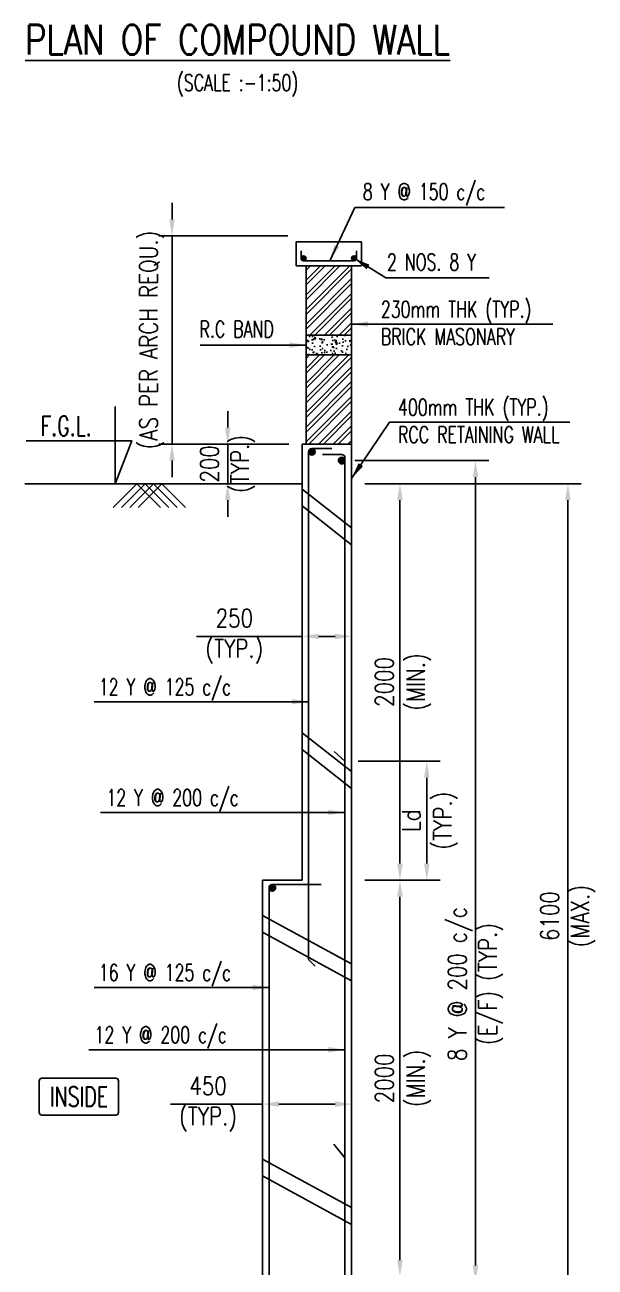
# Model space of a CAD drawing. Extents: x 345615 to 1272425, y -526289 to -156124.
# Drawn here: x 689731 to 698366, y -305173 to -286370 of the extents above; entities that cross this region are included whole.
import ezdxf
from ezdxf.enums import TextEntityAlignment as Align
from ezdxf.lldxf.tags import DXFTag

# ---------------------------------------------------------------- set-up
doc = ezdxf.new("R2010")
doc.units = 0
doc.header["$LTSCALE"] = 500
doc.header["$MEASUREMENT"] = 0
doc.header["$PDMODE"] = 35
doc.header["$PDSIZE"] = -15
doc.layers.get('DEFPOINTS').update_dxf_attribs({"color": 4})
for name, color, linetype in [('NO. BEAM', 3, 'Continuous'), ('S-COLUMN', 1, 'Continuous'), ('S-CONCRET LINE', 4, 'Continuous'), ('S-DIM-1', 5, 'Continuous'), ('S-HATCH', 253, 'Continuous'), ('S-LEVEL SECTION', 3, 'Continuous'), ('S-PCC', 9, 'Continuous'), ('S-REINFORCEMENT', 6, 'Continuous'), ('S-RETAINING WALL', 6, 'Continuous'), ('S-TEXT', 2, 'Continuous'), ('S-TEXT-1', 4, 'Continuous'), ('S-TITIL', 6, 'Continuous'), ('TITLE', 4, 'Continuous')]:
    doc.layers.add(name, color=color, linetype=linetype)
doc.layers.add('RIDE-PROFILE', color=8, linetype='Continuous', lineweight=25)
doc.styles.add('ROMANS', font='simplex.shx', dxfattribs={"width": 0.8, "height": 275, "bigfont": 'bigfont.shx'})
tags = doc.linetypes.add('HIDDEN', pattern=[0.375, 0.25, -0.125]).pattern_tags.tags
tags[6:7] = [DXFTag(74, 4), DXFTag(75, 0), DXFTag(340, '0'), DXFTag(46, 1.0), DXFTag(50, 0.0), DXFTag(44, 0.0), DXFTag(45, 0.0)]
tags[4:5] = [DXFTag(74, 4), DXFTag(75, 0), DXFTag(340, '0'), DXFTag(46, 1.0), DXFTag(50, 0.0), DXFTag(44, 0.0), DXFTag(45, 0.0)]
doc.dimstyles.new('dim100', dxfattribs={"dimtxt": 250, "dimasz": 250, "dimexe": 200, "dimexo": 200, "dimgap": 100, "dimtad": 1, "dimdec": 0, "dimzin": 0, "dimdsep": 46, "dimtxsty": 'ROMANS', "dimcen": 0, "dimclrd": 5, "dimclre": 5, "dimclrt": 4, "dimadec": 0, "dimazin": 0, "dimtfac": 1, "dimtdec": 0, "dimtix": 1, "dimtofl": 0, "dimtmove": 2, "dimatfit": 3, "dimfxl": 0, "dimtolj": 1, "dimtzin": 0, "dimlwd": -1, "dimlwe": -1, "dimarcsym": 0})
doc.dimstyles.new('dim33.33', dxfattribs={"dimtxt": 250, "dimasz": 250, "dimexe": 200, "dimexo": 200, "dimgap": 100, "dimtad": 1, "dimdec": 0, "dimlfac": 0.333331, "dimzin": 0, "dimdsep": 46, "dimtxsty": 'ROMANS', "dimcen": 0, "dimclrd": 5, "dimclre": 5, "dimclrt": 4, "dimadec": 0, "dimazin": 0, "dimtfac": 1, "dimtdec": 0, "dimtix": 1, "dimtofl": 0, "dimtmove": 2, "dimatfit": 3, "dimfxl": 0, "dimtolj": 1, "dimtzin": 0, "dimlwd": -1, "dimlwe": -1, "dimarcsym": 0})

# ---------------------------------------------------------------- blocks, each defined once
blk = doc.blocks.new('*D317')
at = {"layer": 'DEFPOINTS', "color": 0}
for p in [(694528, -292966, 0), (696554, -292966), (694523, -305396, 0)]:
    blk.add_point(p, dxfattribs=at)
at = {"layer": 'S-DIM-1', "color": 5}
for p, q in [((694728, -292966), (696754, -292966)), ((694723, -305396), (696754, -305396))]:
    blk.add_line(p, q, dxfattribs=at)
at = {"layer": 'S-DIM-1', "color": 5, "lineweight": -3}
blk.add_line((696554, -305146), (696554, -293216), dxfattribs=at)
at = {"layer": 'S-DIM-1', "color": 5}
for points in [[(696512, -293216), (696596, -293216), (696554, -292966)], [(696512, -305146), (696596, -305146), (696554, -305396)]]:
    blk.add_solid(points, dxfattribs=at)
at = {"layer": 'S-DIM-1', "color": 4, "insert": (696554, -300888), "char_height": 275, "attachment_point": 5, "rotation": 90, "style": 'ROMANS'}
blk.add_mtext('\\A1;{8 Y @ 200 c/c\\P(E/F) (TYP.)}', dxfattribs=at)
blk = doc.blocks.new('*D320')
at = {"layer": 'DEFPOINTS', "color": 0}
for p in [(694678, -293316, 0), (697953, -293316), (696457, -311616, 0)]:
    blk.add_point(p, dxfattribs=at)
at = {"layer": 'S-DIM-1', "color": 5}
for p, q in [((694878, -293316), (698153, -293316)), ((696657, -311616), (698153, -311616))]:
    blk.add_line(p, q, dxfattribs=at)
at = {"layer": 'S-DIM-1', "color": 5, "lineweight": -3}
blk.add_line((697953, -311366), (697953, -293566), dxfattribs=at)
at = {"layer": 'S-DIM-1', "color": 5}
for points in [[(697911, -293566), (697995, -293566), (697953, -293316)], [(697911, -311366), (697995, -311366), (697953, -311616)]]:
    blk.add_solid(points, dxfattribs=at)
at = {"layer": 'S-DIM-1', "color": 4, "insert": (697953, -299860), "char_height": 275, "attachment_point": 5, "rotation": 90, "style": 'ROMANS'}
blk.add_mtext('\\A1;6100\\P(MAX.)', dxfattribs=at)
blk = doc.blocks.new('*D321')
at = {"layer": 'DEFPOINTS', "color": 0}
for p in [(693928, -292716, -1), (692802, -293316), (693928, -293316, -1)]:
    blk.add_point(p, dxfattribs=at)
at = {"layer": 'S-DIM-1', "color": 5, "lineweight": -3}
for p, q in [((692802, -292466), (692802, -292216)), ((692802, -292716), (692802, -293316)), ((692802, -293566), (692802, -293816))]:
    blk.add_line(p, q, dxfattribs=at)
at = {"layer": 'S-DIM-1', "color": 5}
for p, q in [((693728, -292716), (692602, -292716)), ((693728, -293316), (692602, -293316))]:
    blk.add_line(p, q, dxfattribs=at)
for points in [[(692760, -292466), (692843, -292466), (692802, -292716)], [(692760, -293566), (692843, -293566), (692802, -293316)]]:
    blk.add_solid(points, dxfattribs=at)
at = {"layer": 'S-DIM-1', "color": 4, "insert": (692802, -293016), "char_height": 275, "attachment_point": 5, "rotation": 90, "style": 'ROMANS'}
blk.add_mtext('\\A1;200\\P(TYP.)', dxfattribs=at)
blk = doc.blocks.new('*D324')
at = {"layer": 'DEFPOINTS', "color": 0}
for p in [(693328, -302705), (694678, -303218), (693328, -303323)]:
    blk.add_point(p, dxfattribs=at)
at = {"layer": 'S-DIM-1', "color": 5}
for p, q in [((693328, -303123), (693328, -302505)), ((694678, -303018), (694678, -302505))]:
    blk.add_line(p, q, dxfattribs=at)
at = {"layer": 'S-DIM-1', "color": 5, "lineweight": -3}
for p, q in [((693328, -302705), (691935, -302705)), ((694428, -302705), (693578, -302705))]:
    blk.add_line(p, q, dxfattribs=at)
at = {"layer": 'S-DIM-1', "color": 5}
for points in [[(693578, -302664), (693578, -302747), (693328, -302705)], [(694428, -302664), (694428, -302747), (694678, -302705)]]:
    blk.add_solid(points, dxfattribs=at)
at = {"layer": 'S-DIM-1', "color": 4, "insert": (692506, -302705), "char_height": 275, "attachment_point": 5, "style": 'ROMANS'}
blk.add_mtext('\\A1;450\\P(TYP.)', dxfattribs=at)
blk = doc.blocks.new('*D325')
at = {"layer": 'DEFPOINTS', "color": 0}
for p in [(693913, -289566), (691959, -292716), (693868, -292716)]:
    blk.add_point(p, dxfattribs=at)
at = {"layer": 'S-DIM-1', "color": 5, "lineweight": -3}
for p, q in [((691959, -289316), (691959, -289066)), ((691959, -289566), (691959, -292716)), ((691959, -292966), (691959, -293216))]:
    blk.add_line(p, q, dxfattribs=at)
at = {"layer": 'S-DIM-1', "color": 5}
for p, q in [((693713, -289566), (691759, -289566)), ((693668, -292716), (691759, -292716))]:
    blk.add_line(p, q, dxfattribs=at)
for points in [[(691917, -289316), (692001, -289316), (691959, -289566)], [(691917, -292966), (692001, -292966), (691959, -292716)]]:
    blk.add_solid(points, dxfattribs=at)
at = {"layer": 'S-DIM-1', "color": 4, "insert": (691650, -291141), "char_height": 275, "attachment_point": 5, "rotation": 90, "style": 'ROMANS'}
blk.add_mtext('\\A1;(AS PER ARCH REQU.)', dxfattribs=at)
blk = doc.blocks.new('*D326')
at = {"layer": 'DEFPOINTS', "color": 0}
for p in [(694578, -297516), (694678, -299316), (695817, -299316)]:
    blk.add_point(p, dxfattribs=at)
at = {"layer": 'S-DIM-1', "color": 5}
for p, q in [((694778, -297516), (696017, -297516)), ((694878, -299316), (696017, -299316))]:
    blk.add_line(p, q, dxfattribs=at)
at = {"layer": 'S-DIM-1', "color": 5, "lineweight": -3}
blk.add_line((695817, -297766), (695817, -299066), dxfattribs=at)
at = {"layer": 'S-DIM-1', "color": 5}
for points in [[(695775, -297766), (695858, -297766), (695817, -297516)], [(695775, -299066), (695858, -299066), (695817, -299316)]]:
    blk.add_solid(points, dxfattribs=at)
at = {"layer": 'S-DIM-1', "color": 4, "char_height": 275, "rotation": 90, "style": 'ROMANS'}
for s, insert, attachment_point in [('\\A1;(TYP.)', (695917, -298416), 2), ('\\A1;Ld', (695717, -298416), 8)]:
    blk.add_mtext(s, dxfattribs=dict(at, insert=insert, attachment_point=attachment_point))
blk = doc.blocks.new('*D330')
at = {"layer": 'DEFPOINTS', "color": 0}
for p in [(694678, -299316, 0), (695410, -299316), (694678, -305316, 0)]:
    blk.add_point(p, dxfattribs=at)
at = {"layer": 'S-DIM-1', "color": 5}
for p, q in [((694878, -299316), (695610, -299316)), ((694878, -305316), (695610, -305316))]:
    blk.add_line(p, q, dxfattribs=at)
at = {"layer": 'S-DIM-1', "color": 5, "lineweight": -3}
blk.add_line((695410, -305066), (695410, -299566), dxfattribs=at)
at = {"layer": 'S-DIM-1', "color": 5}
for points in [[(695368, -299566), (695452, -299566), (695410, -299316)], [(695368, -305066), (695452, -305066), (695410, -305316)]]:
    blk.add_solid(points, dxfattribs=at)
at = {"layer": 'S-DIM-1', "color": 4, "char_height": 275, "rotation": 90, "style": 'ROMANS'}
for s, insert, attachment_point in [('\\A1;2000', (695310, -302316), 8), ('\\A1;(MIN.)', (695510, -302316), 2)]:
    blk.add_mtext(s, dxfattribs=dict(at, insert=insert, attachment_point=attachment_point))
blk = doc.blocks.new('*D331')
at = {"layer": 'DEFPOINTS', "color": 0}
for p in [(694678, -293316, 0), (694678, -299316, 0), (695410, -299316)]:
    blk.add_point(p, dxfattribs=at)
at = {"layer": 'S-DIM-1', "color": 5}
for p, q in [((694878, -293316), (695610, -293316)), ((694878, -299316), (695610, -299316))]:
    blk.add_line(p, q, dxfattribs=at)
at = {"layer": 'S-DIM-1', "color": 5, "lineweight": -3}
blk.add_line((695410, -293566), (695410, -299066), dxfattribs=at)
at = {"layer": 'S-DIM-1', "color": 5}
for points in [[(695368, -293566), (695452, -293566), (695410, -293316)], [(695368, -299066), (695452, -299066), (695410, -299316)]]:
    blk.add_solid(points, dxfattribs=at)
at = {"layer": 'S-DIM-1', "color": 4, "char_height": 275, "rotation": 90, "style": 'ROMANS'}
for s, insert, attachment_point in [('\\A1;(MIN.)', (695510, -296316), 2), ('\\A1;2000', (695310, -296316), 8)]:
    blk.add_mtext(s, dxfattribs=dict(at, insert=insert, attachment_point=attachment_point))
blk = doc.blocks.new('*D332')
at = {"layer": 'DEFPOINTS', "color": 0}
for p in [(693928, -295626), (694678, -296139), (693928, -296245)]:
    blk.add_point(p, dxfattribs=at)
at = {"layer": 'S-DIM-1', "color": 5}
for p, q in [((693928, -296045), (693928, -295426)), ((694678, -295939), (694678, -295426))]:
    blk.add_line(p, q, dxfattribs=at)
at = {"layer": 'S-DIM-1', "color": 5, "lineweight": -3}
for p, q in [((693928, -295626), (692331, -295626)), ((694428, -295626), (694178, -295626))]:
    blk.add_line(p, q, dxfattribs=at)
at = {"layer": 'S-DIM-1', "color": 5}
for points in [[(694178, -295585), (694178, -295668), (693928, -295626)], [(694428, -295585), (694428, -295668), (694678, -295626)]]:
    blk.add_solid(points, dxfattribs=at)
at = {"layer": 'S-DIM-1', "color": 4, "insert": (692903, -295626), "char_height": 275, "attachment_point": 5, "style": 'ROMANS'}
blk.add_mtext('\\A1;250\\P(TYP.)', dxfattribs=at)

msp = doc.modelspace()

# ---------------------------------------------------------------- hatches: boundary and pattern name
at = {"layer": 'S-HATCH'}
h = msp.add_hatch(dxfattribs=at)
h.set_pattern_fill('ANSI32', color=256, scale=420, style=0)
h.set_pattern_definition([(45, (-7997209.64, 108087.47), (-111.369318, 111.369318), []), (45, (-7997135.4, 108087.47), (-111.369318, 111.369318), [])])
h.paths.add_polyline_path([(693987.65, -291066.15), (694677.65, -291066.15), (694677.65, -290016.15), (693987.65, -290016.15)])
h.paths.add_polyline_path([(694677.65, -291366.15), (693987.65, -291366.15), (693987.65, -292716.15), (694677.65, -292716.15)])
at = {"layer": 'S-PCC', "linetype": 'ByBlock'}
h = msp.add_hatch(dxfattribs=at)
h.set_pattern_fill('AR-CONC,_O', color=256, scale=30)
h.set_pattern_definition([(50, (-17629413.8, 1118773.78), (215.1780548, -18.8256405), [22.5, -247.5]), (355, (-17629413.8, 1118773.78), (-41.6254, 225.65764), [18, -198]), (100.4514445, (-17629395.88, 1118772.21), (173.552654, 206.8319973), [19.1220576, -210.3426336]), (46.1842, (-17629413.8, 1118833.78), (320.1723992, -49.6557842), [33.75, -371.25]), (96.6356355, (-17629387.13, 1118829.64), (280.3985837, 292.23558), [28.6831026, -315.514128]), (351.184164, (-17629413.8, 1118833.78), (280.3985835, 292.23558), [27, -297.0000003]), (21, (-17629383.8, 1118818.78), (179.0721156, -120.7856672), [22.5, -247.5]), (326, (-17629383.8, 1118818.78), (72.9945996, 217.5450135), [18, -198]), (71.4514447, (-17629368.89, 1118808.72), (252.066713, 96.7593458), [19.122057, -210.3426336]), (37.5, (-17629413.81, 1118773.78), (3.6479566, 99.86815615), [0, -195.6, 0, -201, 0, -198.75]), (7.5, (-17629413.81, 1118773.78), (78.92086123, 118.32351356), [0, -114.6, 0, -191.1, 0, -75.75]), (327.5, (-17629480.71, 1118773.78), (160.14673085, -6.76646152), [0, -75, 0, -234, 0, -310.5]), (317.5, (-17629510.71, 1118773.78), (174.9558508, 30.0314947), [0, -97.5, 0, -155.4, 0, -220.5])])
h.paths.add_polyline_path([(694677.65, -291066.15), (693987.65, -291066.15), (693987.65, -291366.15), (694677.65, -291366.15)])

# ---------------------------------------------------------------- linework, layer by layer
at = {"layer": 'NO. BEAM', "color": 7, "elevation": 9.84}
msp.add_lwpolyline([(691109.068, -302312.874), (689989.068, -302312.874, 0.414213562), (689949.068, -302352.874), (689949.068, -302832.874, 0.414213562), (689989.068, -302872.874), (691109.068, -302872.874, 0.414213562), (691149.068, -302832.874), (691149.068, -302352.874, 0.414213562)], format="xyb", close=True, dxfattribs=at)
at = {"layer": 'RIDE-PROFILE', "color": 2, "linetype": 'HIDDEN', "ltscale": 1000}
for p, q in [((693927.65, -293395.744, 9.04), (694677.65, -293983.494, 9.04)), ((693927.65, -293650.643, 9.04), (694677.65, -294238.393, 9.04)), ((693927.65, -297083.692, 9.04), (694677.65, -297671.442, 9.04)), ((693927.65, -297338.591, 9.04), (694677.65, -297926.341, 9.04)), ((693327.65, -299848.807, 9.04), (694677.65, -300583.494, 9.04)), ((693327.65, -300103.706, 9.04), (694677.65, -300838.393, 9.04)), ((693327.65, -303536.754, 9.04), (694677.65, -304271.442, 9.04)), ((693327.65, -303791.654, 9.04), (694677.65, -304526.341, 9.04))]:
    msp.add_line(p, q, dxfattribs=at)
at = {"layer": 'S-COLUMN', "color": 4, "elevation": 9.84}
for points in [[(693987.65, -292716.15), (693987.65, -290016.15)], [(694677.65, -290016.15), (694677.65, -292716.15)]]:
    msp.add_lwpolyline(points, dxfattribs=at)
at = {"layer": 'S-CONCRET LINE', "elevation": 9.84}
msp.add_lwpolyline([(693837.65, -290016.15), (693837.65, -289656.15), (694827.65, -289656.15), (694827.65, -290016.15)], close=True, dxfattribs=at)
at = {"layer": 'S-LEVEL SECTION'}
msp.add_line((689730.789, -293316.15, 9.84), (693927.65, -293316.15, 9.84), dxfattribs=at)
at = {"layer": 'S-LEVEL SECTION', "elevation": 9.84}
msp.add_lwpolyline([(691098.997, -292145.751), (691098.997, -293316.15), (691348.997, -292666.15), (689750.68, -292666.15)], dxfattribs=at)
at = {"layer": 'S-PCC', "elevation": 9.84}
msp.add_lwpolyline([(694677.65, -291066.15), (693987.65, -291066.15), (693987.65, -291366.15), (694677.65, -291366.15)], close=True, dxfattribs=at)
for points in [[(691068.725, -293674.123), (691426.698, -293316.15), (691784.67, -293674.123)], [(691195.287, -293674.123), (691553.26, -293316.15), (691911.233, -293674.123)], [(691321.85, -293674.123), (691679.823, -293316.15), (692037.795, -293674.123)], [(691448.412, -293674.123), (691806.385, -293316.15), (692164.358, -293674.123)]]:
    msp.add_lwpolyline(points, dxfattribs=at)
at = {"layer": 'S-REINFORCEMENT', "color": 5, "ltscale": 10}
msp.add_line((694027.65, -300516.15, 9.84), (694127.65, -300616.15, 9.84), dxfattribs=at)
at = {"layer": 'S-REINFORCEMENT', "color": 5, "elevation": 9.84}
msp.add_lwpolyline([(694752.65, -289791.15), (694752.65, -289903.65, -0.414213562), (694715.15, -289941.15), (693950.15, -289941.15, -0.414213562), (693912.65, -289903.65), (693912.65, -289791.15)], format="xyb", dxfattribs=at)
at = {"layer": 'S-REINFORCEMENT', "color": 5, "const_width": 37.5, "elevation": 9.84}
for points in [[(693931.4, -289903.65, 1), (693968.9, -289903.65, 1)], [(694733.9, -289903.65, -1), (694696.4, -289903.65, -1)]]:
    msp.add_lwpolyline(points, format="xyb", close=True, dxfattribs=at)
at = {"layer": 'S-REINFORCEMENT', "color": 5, "ltscale": 10, "elevation": 9.84}
for points in [[(692027.65, -317366.15), (692077.65, -317416.15), (694527.65, -317416.15, 0.414213562), (694577.65, -317366.15), (694577.65, -292925.105, 0.414213562), (694527.65, -292875.105), (694237.15, -292875.105)], [(694027.65, -300516.15), (694027.65, -292832.904, -0.414213562), (694077.65, -292782.904), (694376.807, -292782.904)], [(692427.65, -317260.875), (692527.65, -317360.875), (693390.15, -317360.875, 0.414213562), (693427.65, -317323.375), (693427.65, -299432.904, -0.414213562), (693477.65, -299382.904), (694219.005, -299382.904)]]:
    msp.add_lwpolyline(points, format="xyb", dxfattribs=at)
at = {"layer": 'S-REINFORCEMENT', "color": 5, "ltscale": 10, "const_width": 50, "elevation": 9.84}
for points in [[(694052.65, -292832.904, 1), (694102.65, -292832.904, 1)], [(694502.65, -292966.15, 1), (694552.65, -292966.15, 1)], [(693452.65, -299432.904, 1), (693502.65, -299432.904, 1)]]:
    msp.add_lwpolyline(points, format="xyb", close=True, dxfattribs=at)
at = {"layer": 'S-REINFORCEMENT', "color": 5, "ltscale": 10, "elevation": 9.84}
for points in [[(694577.65, -297516.15), (694411.561, -297370.885)], [(694577.65, -303516.15), (694408.334, -303309.619)]]:
    msp.add_lwpolyline(points, dxfattribs=at)
at = {"layer": 'S-REINFORCEMENT', "color": 5}
for centre in [(693950.15, -289903.65, 9.84), (694715.15, -289903.65, 9.84)]:
    msp.add_circle(centre, 37.5, dxfattribs=at)
at = {"layer": 'S-REINFORCEMENT', "color": 5, "ltscale": 10}
for centre in [(694077.65, -292832.904, 9.84), (694527.65, -292966.15, 9.84), (693477.65, -299432.904, 9.84)]:
    msp.add_circle(centre, 50, dxfattribs=at)
at = {"layer": 'S-RETAINING WALL', "color": 4}
for p, q in [((694677.65, -292716.15, 9.84), (693927.65, -292716.15, 9.84)), ((693327.65, -299316.15, 9.84), (693927.65, -299316.15, 9.84))]:
    msp.add_line(p, q, dxfattribs=at)
at = {"layer": 'S-RETAINING WALL', "color": 4, "elevation": 9.84}
for points in [[(693927.65, -299316.15), (693927.65, -292716.15)], [(694677.65, -317616.15), (694677.65, -292716.15)], [(693327.65, -305316.15), (693327.65, -299316.15)]]:
    msp.add_lwpolyline(points, dxfattribs=at)

# ---------------------------------------------------------------- texts
at = {"layer": 'S-LEVEL SECTION', "style": 'ROMANS', "width": 0.7}
msp.add_text('F.G.L.', height=300, dxfattribs=at).set_placement((689969.071, -292441.15, 9.84), align=Align.MIDDLE_LEFT)
at = {"layer": 'S-TEXT', "style": 'ROMANS', "width": 0.7}
msp.add_text('(SCALE :-1:50)', height=250, dxfattribs=at).set_placement((692952.01, -287245.382, 9.84), align=Align.MIDDLE_CENTER)
at = {"layer": 'S-TEXT-1', "style": 'ROMANS', "width": 0.7}
for s, p in [('8 Y @ 150 c/c', (694848.15, -288895.396, 9.84)), ('2 NOS. 8 Y', (695212.984, -289961.279, 9.84)), ('230mm THK (TYP.)', (695120.984, -290675.648, 9.84)), ('R.C BAND', (692375.422, -290976.15, 9.84)), ('BRICK MASONARY', (695120.984, -291089.934, 9.84)), ('400mm THK (TYP.)', (695380.952, -292157.916, 9.84)), ('RCC RETAINING WALL', (695380.952, -292572.202, 9.84)), ('12 Y @ 125 c/c', (690850.404, -296390.741, 9.84)), ('12 Y @ 200 c/c', (690965.391, -298065.923, 9.84)), ('16 Y @ 125 c/c', (690850.404, -300713.918, 9.84)), ('12 Y @ 200 c/c', (690785.741, -301656.926, 9.84))]:
    msp.add_text(s, height=250, dxfattribs=at).set_placement(p, align=Align.MIDDLE_LEFT)
at = {"layer": 'S-TITIL', "style": 'ROMANS', "width": 0.8}
msp.add_text('%%UPLAN OF COMPOUND WALL', height=450, dxfattribs=at).set_placement((692952.01, -286595.382, 9.84), align=Align.MIDDLE_CENTER)
at = {"layer": 'TITLE', "color": 2, "style": 'ROMANS', "width": 0.7}
msp.add_text('INSIDE', height=300, dxfattribs=at).set_placement((690549.068, -302592.874, 9.84), align=Align.MIDDLE_CENTER)

# ---------------------------------------------------------------- dimensions: what is measured, and where the dimension line sits
at = {"layer": 'S-DIM-1'}
for base, p1, p2, angle, text, override, picture, middle in [((691959.15, -292716.15, 9.84), (693912.65, -289566.15, 9.84), (693867.65, -292716.15, 9.84), 90, '(AS PER ARCH REQU.)', {"dimtofl": 1, "dimtmove": 0, "dimlwd": 65533}, '*D325', (691649.626, -291141.15, 9.84)), ((695409.966, -299316.15, 9.84), (694677.65, -293316.15, 9.84), (694677.65, -299316.15, 9.84), 90, '<>\\X(MIN.)', {"dimtxt": 250, "dimasz": 250, "dimtxsty": 'ROMANS', "dimtofl": 1, "dimtmove": 0, "dimlwd": 65533}, '*D331', (695409.966, -296316.15, 9.84)), ((695816.556, -299316.15, 9.84), (694577.65, -297516.15, 9.84), (694677.65, -299316.15, 9.84), 90, 'Ld\\X(TYP.)', {"dimtxt": 250, "dimasz": 250, "dimtofl": 1, "dimtmove": 0, "dimlwd": 65533}, '*D326', (695816.556, -298416.15, 9.84)), ((695409.966, -299316.15, 9.84), (694677.65, -305316.15, 9.84), (694677.65, -299316.15, 9.84), 270, '<>\\X(MIN.)', {"dimtxt": 250, "dimasz": 250, "dimtxsty": 'ROMANS', "dimtofl": 1, "dimtmove": 0, "dimlwd": 65533}, '*D330', (695409.966, -302316.15, 9.84))]:
    dim = msp.add_linear_dim(base=base, p1=p1, p2=p2, angle=angle, text=text, dimstyle='dim33.33', override=override, dxfattribs=at)
    dim.commit()
    dim.dimension.update_dxf_attribs({"geometry": picture, "text_midpoint": middle})
for base, p1, p2, angle, text, override, picture, middle in [((692801.532, -293316.15, 11.093), (693927.65, -292716.15, 9.84), (693927.65, -293316.15, 9.84), 90, '<>\\X(TYP.)', {"dimtofl": 1, "dimtmove": 0, "dimlwd": 65533}, '*D321', (692801.532, -293016.15, 11.093)), ((696553.969, -292966.15, 9.84), (694523.189, -305396.164, 9.84), (694527.65, -292966.15, 9.84), 90, '{8 Y @ 200 c/c\\X(E/F) (TYP.)}', {"dimtxt": 250, "dimasz": 250, "dimtxsty": 'ROMANS', "dimtofl": 1, "dimtmove": 0, "dimlwd": 65533}, '*D317', (696553.969, -300888.027, 9.84)), ((697953.011, -293316.15, 9.84), (696456.888, -311616.15, 9.84), (694677.65, -293316.15, 9.84), 270, '<>\\X(MAX.)', {"dimtxt": 250, "dimasz": 250, "dimtxsty": 'ROMANS', "dimtofl": 1, "dimtmove": 0, "dimlwd": 65533}, '*D320', (697953.011, -299860.124, 9.84)), ((693927.65, -295626.494, 9.84), (694677.65, -296138.912, 9.84), (693927.65, -296244.582, 9.84), 180, '<>\\X(TYP.)', {"dimtxt": 250, "dimasz": 250, "dimtofl": 1, "dimtmove": 0, "dimlwd": 65533}, '*D332', (692902.65, -295626.494, 9.84)), ((693327.65, -302705.365, 9.84), (694677.65, -303217.783, 9.84), (693327.65, -303323.453, 9.84), 180, '<>\\X(TYP.)', {"dimtxt": 250, "dimasz": 250, "dimtofl": 1, "dimtmove": 0, "dimlwd": 65533}, '*D324', (692506.221, -302705.365, 9.84))]:
    dim = msp.add_linear_dim(base=base, p1=p1, p2=p2, angle=angle, text=text, dimstyle='dim33.33', override=override, dxfattribs=at)
    dim.commit()
    dim.dimension.update_dxf_attribs({"geometry": picture, "text_midpoint": middle, "dimtype": 160})

# ---------------------------------------------------------------- leaders
for points, dimstyle in [([(694347.15, -289941.15, 9.84), (694728.15, -289135.396, 9.84), (696993.72, -289135.396, 9.84)], 'dim33.33'), ([(694715.15, -289903.65, 9.84), (695194.22, -290201.279, 9.84), (696761.59, -290201.279, 9.84)], 'dim33.33'), ([(694677.65, -290900.648, 9.84), (697723.846, -290900.648, 9.84)], 'dim100'), ([(693987.65, -291216.15, 9.84), (692385.15, -291216.15, 9.84)], 'dim33.33'), ([(694677.65, -293234.783, 9.84), (695252.916, -292382.916, 9.84), (697983.814, -292382.916, 9.84)], 'dim100'), ([(694027.65, -296615.741, 9.84), (690779.825, -296615.741, 9.84)], 'dim100'), ([(694576.574, -298290.923, 9.84), (690876.819, -298290.923, 9.84)], 'dim100'), ([(693427.65, -300938.918, 9.84), (690779.825, -300938.918, 9.84)], 'dim100'), ([(694576.574, -301881.926, 9.84), (690697.17, -301881.926, 9.84)], 'dim100')]:
    msp.add_leader(points, dimstyle=dimstyle, dxfattribs=at)

doc.saveas('drawing.dxf')
